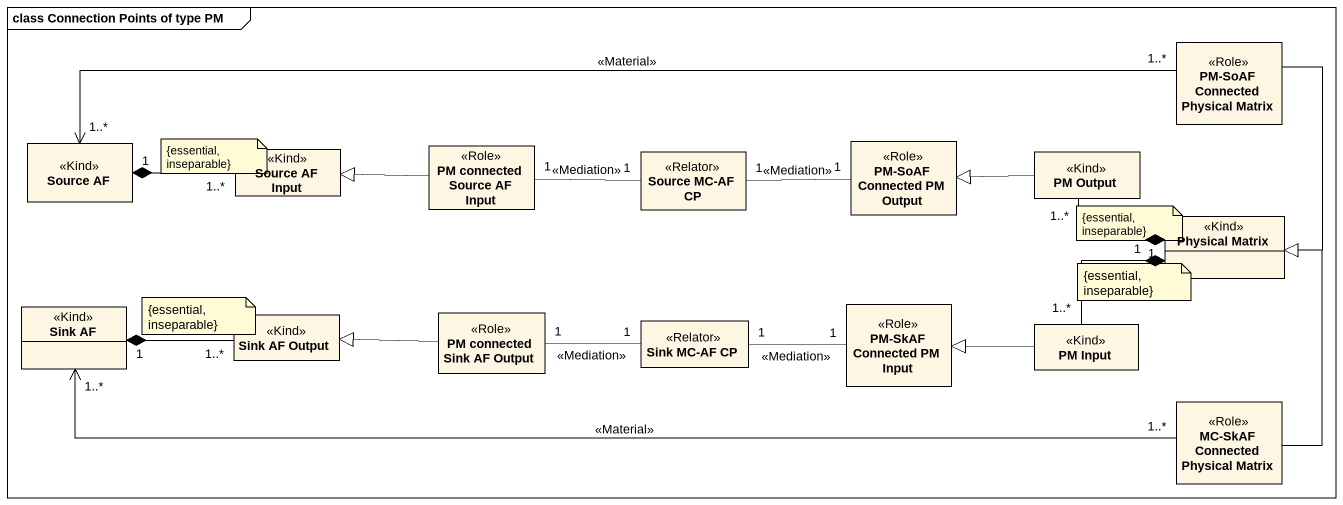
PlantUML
@startuml
mainframe class Connection Points of type PM
hide circle
hide empty members
class "PM-SoAF Connected Physical Matrix" as PM_SoAF_Connected_Physical <<Role>>
class "Source AF" as Source_AF <<Kind>>
class "Source AF Input" as Source_AF_Input <<Kind>>
class "PM connected Source AF Input" as PM_connected_Source_AF_Input <<Role>>
class "Source MC-AF CP" as Source_MC_AF_CP <<Relator>>
class "PM-SoAF Connected PM Output" as PM_SoAF_Connected_PM_Output <<Role>>
class "PM Output" as PM_Output <<Kind>>
class "Physical Matrix" as Physical_Matrix <<Kind>>
class "Sink AF" as Sink_AF <<Kind>>
class "Sink AF Output" as Sink_AF_Output <<Kind>>
class "PM connected Sink AF Output" as PM_connected_Sink_AF_Output <<Role>>
class "PM-SkAF Connected PM Input" as PM_SkAF_Connected_PM_Input <<Role>>
class "Sink MC-AF CP" as Sink_MC_AF_CP <<Relator>>
class "PM Input" as PM_Input <<Kind>>
class "MC-SkAF Connected Physical Matrix" as MC_SkAF_Connected_Physical <<Role>>
PM_SoAF_Connected_Physical "1..*" -left-> "1..*" Source_AF : <<Material>>
PM_SoAF_Connected_Physical --|> Physical_Matrix
Source_AF "1" *-right- "1..*" Source_AF_Input
PM_connected_Source_AF_Input -left-|> Source_AF_Input
PM_connected_Source_AF_Input "1" -right- "1" Source_MC_AF_CP : <<Mediation>>
Source_MC_AF_CP "1" -right- "1" PM_SoAF_Connected_PM_Output : <<Mediation>>
PM_Output -left-|> PM_SoAF_Connected_PM_Output
Physical_Matrix "1" *-left- "1..*" PM_Output
Physical_Matrix "1" *-- "1..*" PM_Input
Sink_AF "1" *-right- "1..*" Sink_AF_Output
PM_connected_Sink_AF_Output -left-|> Sink_AF_Output
PM_SkAF_Connected_PM_Input "1" -left- "1" Sink_MC_AF_CP : <<Mediation>>
Sink_MC_AF_CP "1" -left- "1" PM_connected_Sink_AF_Output : <<Mediation>>
PM_Input -left-|> PM_SkAF_Connected_PM_Input
MC_SkAF_Connected_Physical -up-|> Physical_Matrix
MC_SkAF_Connected_Physical "1..*" -left-> "1..*" Sink_AF : <<Material>>
note as N1
  {essential, inseparable}
end note
note as N2
  {essential, inseparable}
end note
note as N3
  {essential, inseparable}
end note
note as N4
  {essential, inseparable}
end note
@enduml
